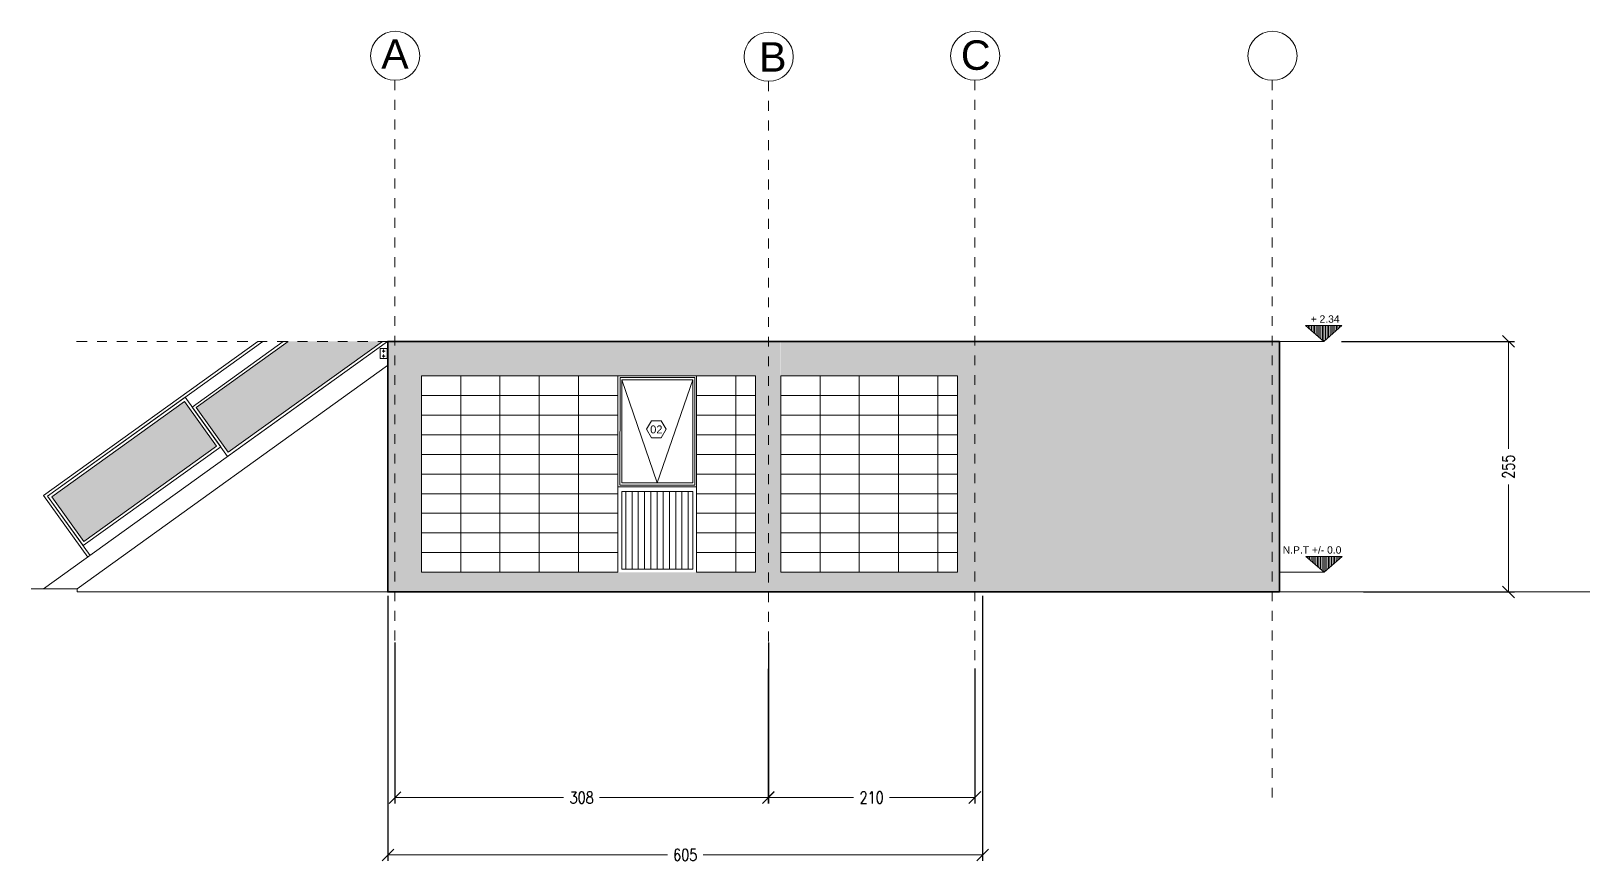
# Model space of a CAD drawing. Header units: inches. Extents: x 15 to 6535, y 214 to 4594.
# Drawn here: x 121.9 to 137.76, y 235.33 to 243.81 of the extents above; entities that cross this region are included whole.
import ezdxf

# ---------------------------------------------------------------- set-up
doc = ezdxf.new("R2010")
doc.units = ezdxf.units.IN
doc.header["$MEASUREMENT"] = 0
doc.linetypes.add('ACAD_ISO10W100', pattern=[18, 12, -3, 0, -3])
doc.linetypes.add('CENTER', pattern=[2, 1.25, -0.25, 0.25, -0.25])
for name, color, linetype, lineweight in [('$0$A-GLAZ-FULL', 4, 'Continuous', 18), ('A-ANNO-SYMB', 3, 'Continuous', 18), ('A-ANNO-TEXT', 3, 'Continuous', 18), ('A-ELEV-MBE1', 7, 'Continuous', 13), ('A-ELEV-PATT', 8, 'Continuous', 13), ('A-FURN', 8, 'Continuous', 18), ('A-SECT-MCUT', 7, 'Continuous', 35), ('A-SECT-PATT', 8, 'Continuous', 18), ('A-WALL-FULL', 7, 'Continuous', 35), ('linee di sezione', 3, 'Continuous', 13), ('SIMBOLI FINESTRE', 3, 'Continuous', 13)]:
    doc.layers.add(name, color=color, linetype=linetype, lineweight=lineweight)
doc.styles.add('ARIAL', font='Arial.ttf')
doc.styles.add('E-ARIAL', font='Arial.ttf')
doc.styles.add('E-ROMANS', font='romans.shx', dxfattribs={"width": 0.8})
doc.dimstyles.new('E-0100_TICK_12', dxfattribs={"dimscale": 0.001, "dimtxt": 120, "dimasz": 120, "dimexe": 60, "dimexo": 40, "dimgap": 60, "dimtad": 0, "dimzin": 0, "dimdsep": 46, "dimtxsty": 'E-ROMANS', "dimblk": 'OBLIQUE', "dimcen": 60, "dimclrd": 256, "dimclre": 256, "dimclrt": 256, "dimadec": 0, "dimazin": 0, "dimtfac": 1, "dimtmove": 1, "dimatfit": 3, "dimldrblk": 'OPEN90', "dimfxl": 1, "dimtfill": 1, "dimtolj": 1, "dimtzin": 0, "dimlwd": -1, "dimarcsym": 0})

# ---------------------------------------------------------------- blocks, each defined once
blk = doc.blocks.new('_Oblique')
at = {"color": 0, "linetype": 'ByBlock', "lineweight": -2}
blk.add_line((-0.5, -0.5), (0.5, 0.5), dxfattribs=at)
blk = doc.blocks.new('*D76')
at = {"layer": 'linee di sezione', "lineweight": -2, "transparency": 16777216}
for p, q in [((125.531, 238.059), (125.531, 235.362)), ((131.581, 238.059), (131.581, 235.362))]:
    blk.add_line(p, q, dxfattribs=at)
at = {"layer": 'linee di sezione', "transparency": 16777216}
for p, q in [((125.531, 235.422), (128.375, 235.422)), ((131.581, 235.422), (128.737, 235.422))]:
    blk.add_line(p, q, dxfattribs=at)
at = {"layer": 'linee di sezione', "transparency": 16777216, "xscale": 0.12, "yscale": 0.12, "zscale": 0.12, "rotation": 180}
blk.add_blockref('_Oblique', (125.531, 235.422), dxfattribs=at)
at = {"layer": 'linee di sezione', "transparency": 16777216, "xscale": 0.12, "yscale": 0.12, "zscale": 0.12}
blk.add_blockref('_Oblique', (131.581, 235.422), dxfattribs=at)
at = {"layer": 'linee di sezione', "lineweight": 13, "transparency": 16777216, "insert": (128.556, 235.422), "char_height": 0.12, "attachment_point": 5, "style": 'E-ROMANS', "bg_fill": 3, "box_fill_scale": 1.25, "bg_fill_color": 256, "bg_fill_true_color": 13158600, "bg_fill_transparency": 0}
blk.add_mtext('\\A1;605', dxfattribs=at)
blk = doc.blocks.new('_Open90')
at = {"color": 0, "linetype": 'ByBlock', "lineweight": -2}
for p, q in [((0, 0), (-1, 0)), ((-0.5, 0.5), (0, 0)), ((0, 0), (-0.5, -0.5))]:
    blk.add_line(p, q, dxfattribs=at)
blk = doc.blocks.new('*D77')
at = {"layer": 'linee di sezione', "lineweight": -2, "transparency": 16777216}
for p, q in [((129.402, 237.584), (129.402, 235.947)), ((131.502, 237.319), (131.502, 235.947))]:
    blk.add_line(p, q, dxfattribs=at)
at = {"layer": 'linee di sezione', "transparency": 16777216}
for p, q in [((129.402, 236.007), (130.268, 236.007)), ((131.502, 236.007), (130.635, 236.007))]:
    blk.add_line(p, q, dxfattribs=at)
at = {"layer": 'linee di sezione', "transparency": 16777216, "xscale": 0.12, "yscale": 0.12, "zscale": 0.12, "rotation": 180}
blk.add_blockref('_Oblique', (129.402, 236.007), dxfattribs=at)
at = {"layer": 'linee di sezione', "transparency": 16777216, "xscale": 0.12, "yscale": 0.12, "zscale": 0.12}
blk.add_blockref('_Oblique', (131.502, 236.007), dxfattribs=at)
at = {"layer": 'linee di sezione', "lineweight": 13, "transparency": 16777216, "insert": (130.452, 236.007), "char_height": 0.12, "attachment_point": 5, "style": 'E-ROMANS', "bg_fill": 3, "box_fill_scale": 1.25, "bg_fill_color": 256, "bg_fill_true_color": 13158600, "bg_fill_transparency": 0}
blk.add_mtext('\\A1;210', dxfattribs=at)
blk = doc.blocks.new('*D78')
at = {"layer": 'linee di sezione', "lineweight": -2, "transparency": 16777216}
for p, q in [((125.602, 237.583), (125.602, 235.946)), ((129.401, 237.318), (129.401, 235.946))]:
    blk.add_line(p, q, dxfattribs=at)
at = {"layer": 'linee di sezione', "transparency": 16777216}
for p, q in [((125.602, 236.006), (127.318, 236.006)), ((129.401, 236.006), (127.685, 236.006))]:
    blk.add_line(p, q, dxfattribs=at)
at = {"layer": 'linee di sezione', "transparency": 16777216, "xscale": 0.12, "yscale": 0.12, "zscale": 0.12, "rotation": 180}
blk.add_blockref('_Oblique', (125.602, 236.006), dxfattribs=at)
at = {"layer": 'linee di sezione', "transparency": 16777216, "xscale": 0.12, "yscale": 0.12, "zscale": 0.12}
blk.add_blockref('_Oblique', (129.401, 236.006), dxfattribs=at)
at = {"layer": 'linee di sezione', "lineweight": 13, "transparency": 16777216, "insert": (127.502, 236.006), "char_height": 0.12, "attachment_point": 5, "style": 'E-ROMANS', "bg_fill": 3, "box_fill_scale": 1.25, "bg_fill_color": 256, "bg_fill_true_color": 13158600, "bg_fill_transparency": 0}
blk.add_mtext('\\A1;308', dxfattribs=at)
blk = doc.blocks.new('*D95')
at = {"layer": 'linee di sezione', "lineweight": -2, "transparency": 16777216}
for p, q in [((135.234, 240.649), (136.992, 240.649)), ((135.458, 238.099), (136.992, 238.099))]:
    blk.add_line(p, q, dxfattribs=at)
at = {"layer": 'linee di sezione', "transparency": 16777216}
for p, q in [((136.932, 240.649), (136.932, 239.557)), ((136.932, 238.099), (136.932, 239.191))]:
    blk.add_line(p, q, dxfattribs=at)
at = {"layer": 'linee di sezione', "transparency": 16777216, "xscale": 0.12, "yscale": 0.12, "zscale": 0.12}
for p, rotation in [((136.932, 240.649), 90), ((136.932, 238.099), 270)]:
    blk.add_blockref('_Oblique', p, dxfattribs=dict(at, rotation=rotation))
at = {"layer": 'linee di sezione', "lineweight": 13, "transparency": 16777216, "insert": (136.932, 239.374), "char_height": 0.12, "attachment_point": 5, "rotation": 90, "style": 'E-ROMANS', "bg_fill": 3, "box_fill_scale": 1.25, "bg_fill_color": 256, "bg_fill_true_color": 13158600, "bg_fill_transparency": 0}
blk.add_mtext('\\A1;255', dxfattribs=at)

msp = doc.modelspace()

# ---------------------------------------------------------------- hatches: boundary and pattern name
at = {"layer": 'A-ELEV-PATT'}
h = msp.add_hatch(dxfattribs=at)
h.set_pattern_fill('AR-CONC', color=256, scale=0.002, angle=360, style=0)
h.set_pattern_definition([(50, (110.19086, 186.328), (0.3643693, -0.0318782), [0.0381, -0.4191]), (355, (110.19086, 186.328), (-0.0704857, 0.3821133), [0.03048, -0.33528]), (100.451, (110.22123, 186.32535), (0.293885, 0.3502334), [0.03238, -0.35618]), (46.1842, (110.19086, 186.4296), (0.542158, -0.0840847), [0.05715, -0.62865]), (96.6356, (110.23604, 186.4226), (0.4748085, 0.494851), [0.04857, -0.53427]), (351.184, (110.19086, 186.4296), (0.474809, 0.49485), [0.04572, -0.50292]), (21, (110.24166, 186.4042), (0.3032298, -0.204531), [0.0381, -0.4191]), (326, (110.24166, 186.4042), (0.123604, 0.368376), [0.03048, -0.33528]), (71.4514, (110.26693, 186.38716), (0.426833, 0.1638457), [0.03238, -0.35618]), (37.5, (110.19086, 186.32801), (0.0061772, 0.16911008), [0, -0.331216, 0, -0.34036, 0, -0.33655]), (7.5, (110.19086, 186.32801), (0.1336393, 0.20036115), [0, -0.194056, 0, -0.323596, 0, -0.12827]), (327.5, (110.07758, 186.32801), (0.2711812, -0.0114575), [0, -0.127, 0, -0.39624, 0, -0.52578]), (317.5, (110.02678, 186.328), (0.2962584, 0.050853), [0, -0.1651, 0, -0.263144, 0, -0.37338])])
h.paths.add_polyline_path([(125.531, 240.649), (125.53, 240.299), (125.871, 240.299), (125.871, 240.299), (125.531, 240.299), (125.531, 238.099), (134.601, 238.099), (134.601, 240.649), (129.527, 240.649), (129.527, 240.299), (131.327, 240.299), (131.327, 238.299), (129.527, 238.299), (129.529, 240.649)])
h.paths.add_polyline_path([(129.271, 240.299), (125.871, 240.299), (125.871, 238.299), (129.271, 238.299)], flags=16)
h = msp.add_hatch(dxfattribs=at)
h.set_pattern_fill('ANSI31', color=256, scale=0.02, angle=405, style=0)
h.set_pattern_definition([(90, (108.39295, 181.398546), (-0.0635, 4e-17), [])])
h.paths.add_polyline_path([(127.911, 238.33), (128.642, 238.33), (128.642, 238.531), (128.642, 239.12), (128.483, 239.12), (127.911, 239.12)])
at = {"layer": 'A-FURN'}
h = msp.add_hatch(dxfattribs=at)
h.set_pattern_fill('DOTS', color=256, scale=0.4, angle=362.9169, style=0)
h.set_pattern_definition([(2.91694, (104.283672, 259.872055), (0.011211598, 0.025603712), [0, -0.025])])
h.paths.add_polyline_path([(123.788, 239.583), (122.438, 238.611), (122.11, 239.066), (123.461, 240.038)])
h.paths.add_polyline_path([(125.475, 240.649), (124.517, 240.649), (123.58, 239.975), (123.907, 239.52)])
at = {"layer": 'A-SECT-PATT'}
h = msp.add_hatch(dxfattribs=at)
h.set_pattern_fill('ANSI31', color=256, scale=0.005, angle=225, style=0)
h.set_pattern_definition([(270, (319.283347, 108.982838), (0.015875, -3e-17), [])])
h.paths.add_polyline_path([(135.236, 240.81), (135.052, 240.648), (134.868, 240.81)])
h = msp.add_hatch(dxfattribs=at)
h.set_pattern_fill('ANSI31', color=256, scale=0.005, angle=225, style=0)
h.set_pattern_definition([(270, (319.280508, 106.633507), (0.015875, -3e-17), [])])
h.paths.add_polyline_path([(135.239, 238.461), (135.055, 238.299), (134.871, 238.461)])

# ---------------------------------------------------------------- linework, layer by layer
at = {"layer": '$0$A-GLAZ-FULL', "color": 0}
for p, q in [((127.892, 239.186), (127.893, 240.282)), ((127.893, 240.282), (128.655, 240.282, 0)), ((127.911, 239.209), (127.912, 240.259)), ((127.912, 240.259), (128.632, 240.259, 0)), ((128.632, 239.209), (128.632, 240.259, 0)), ((128.654, 239.186, 0), (128.655, 240.282, 0)), ((128.655, 239.186), (127.893, 239.186)), ((128.632, 239.209), (127.911, 239.209))]:
    msp.add_line(p, q, dxfattribs=at)
msp.add_line((125.527, 240.402), (125.531, 240.402))
at = {"layer": 'A-ANNO-SYMB', "linetype": 'CENTER', "ltscale": 0.04}
for points in [[(125.602, 243.306), (125.602, 235.947)], [(129.402, 243.296), (129.402, 235.947)], [(131.502, 243.306), (131.502, 235.947)], [(134.526, 243.306), (134.526, 235.947)]]:
    msp.add_lwpolyline(points, dxfattribs=at)
at = {"layer": 'A-ANNO-SYMB'}
for points in [[(135.052, 240.648), (135.236, 240.81), (134.868, 240.81)], [(135.055, 238.299), (135.239, 238.461), (134.871, 238.461)]]:
    msp.add_lwpolyline(points, close=True, dxfattribs=at)
for points in [[(134.601, 240.649), (134.601, 240.649), (135.055, 240.649), (135.055, 240.649)], [(134.601, 238.299), (134.601, 238.299), (135.055, 238.299), (135.055, 238.299)]]:
    msp.add_lwpolyline(points, dxfattribs=at)
for centre in [(125.605, 243.556), (129.405, 243.546), (131.505, 243.556), (134.53, 243.556)]:
    msp.add_circle(centre, 0.25, dxfattribs=at)
at = {"layer": 'A-ELEV-MBE1'}
for p, q in [((127.871, 240.299), (128.671, 240.299, 0)), ((134.601, 240.299), (134.601, 238.099)), ((128.671, 239.169), (127.871, 239.17)), ((127.871, 239.12), (127.871, 238.33)), ((128.632, 239.12), (127.911, 239.12)), ((127.911, 239.12), (127.911, 238.33)), ((128.632, 239.12), (128.632, 238.33)), ((127.911, 238.33), (128.632, 238.33)), ((122.369, 238.129), (121.901, 238.129)), ((122.369, 238.129), (122.369, 238.099)), ((122.369, 238.099), (125.527, 238.099)), ((134.601, 238.099), (137.759, 238.099))]:
    msp.add_line(p, q, dxfattribs=at)
for points in [[(131.577, 240.649), (131.577, 240.649)], [(126.271, 240.299), (125.871, 240.299), (125.871, 240.099), (126.271, 240.099)], [(126.671, 240.299), (126.271, 240.299), (126.271, 240.099), (126.671, 240.099)], [(127.071, 240.299), (126.671, 240.299), (126.671, 240.099), (127.071, 240.099)], [(127.471, 240.299), (127.071, 240.299), (127.071, 240.099), (127.471, 240.099)], [(127.871, 240.299), (127.471, 240.299), (127.471, 240.099), (127.871, 240.099)], [(129.071, 240.299), (128.671, 240.299), (128.671, 240.099), (129.071, 240.099)], [(129.271, 240.299), (129.071, 240.299), (129.071, 240.099), (129.271, 240.099)], [(129.927, 240.299), (129.527, 240.299), (129.527, 240.099), (129.927, 240.099)], [(130.327, 240.299), (129.927, 240.299), (129.927, 240.099), (130.327, 240.099)], [(130.727, 240.299), (130.327, 240.299), (130.327, 240.099), (130.727, 240.099)], [(131.127, 240.299), (130.727, 240.299), (130.727, 240.099), (131.127, 240.099)], [(131.327, 240.299), (131.127, 240.299), (131.127, 240.099), (131.327, 240.099)], [(126.271, 240.099), (125.871, 240.099), (125.871, 239.899), (126.271, 239.899)], [(126.671, 240.099), (126.271, 240.099), (126.271, 239.899), (126.671, 239.899)], [(127.071, 240.099), (126.671, 240.099), (126.671, 239.899), (127.071, 239.899)], [(127.471, 240.099), (127.071, 240.099), (127.071, 239.899), (127.471, 239.899)], [(127.871, 240.099), (127.471, 240.099), (127.471, 239.899), (127.871, 239.899)], [(129.071, 240.099), (128.671, 240.099), (128.671, 239.899), (129.071, 239.899)], [(129.271, 240.099), (129.071, 240.099), (129.071, 239.899), (129.271, 239.899)], [(129.927, 240.099), (129.527, 240.099), (129.527, 239.899), (129.927, 239.899)], [(130.327, 240.099), (129.927, 240.099), (129.927, 239.899), (130.327, 239.899)], [(131.127, 240.099), (130.727, 240.099), (130.727, 239.899), (131.127, 239.899)], [(131.327, 240.099), (131.127, 240.099), (131.127, 239.899), (131.327, 239.899)], [(126.271, 239.899), (125.871, 239.899), (125.871, 239.699), (126.271, 239.699)], [(126.671, 239.899), (126.271, 239.899), (126.271, 239.699), (126.671, 239.699)], [(127.071, 239.899), (126.671, 239.899), (126.671, 239.699), (127.071, 239.699)], [(127.471, 239.899), (127.071, 239.899), (127.071, 239.699), (127.471, 239.699)], [(127.871, 239.899), (127.471, 239.899), (127.471, 239.699), (127.871, 239.699)], [(129.071, 239.899), (128.671, 239.899), (128.671, 239.699), (129.071, 239.699)], [(129.271, 239.899), (129.071, 239.899), (129.071, 239.699), (129.271, 239.699)], [(129.927, 239.899), (129.527, 239.899), (129.527, 239.699), (129.927, 239.699)], [(130.327, 239.899), (129.927, 239.899), (129.927, 239.699), (130.327, 239.699)], [(130.727, 239.899), (130.327, 239.899), (130.327, 239.699), (130.727, 239.699)], [(131.127, 239.899), (130.727, 239.899), (130.727, 239.699), (131.127, 239.699)], [(131.327, 239.899), (131.127, 239.899), (131.127, 239.699), (131.327, 239.699)], [(126.271, 239.699), (125.871, 239.699), (125.871, 239.499), (126.271, 239.499)], [(126.671, 239.699), (126.271, 239.699), (126.271, 239.499), (126.671, 239.499)], [(127.071, 239.699), (126.671, 239.699), (126.671, 239.499), (127.071, 239.499)], [(127.471, 239.699), (127.071, 239.699), (127.071, 239.499), (127.471, 239.499)], [(127.871, 239.699), (127.471, 239.699), (127.471, 239.499), (127.871, 239.499)], [(129.071, 239.699), (128.671, 239.699), (128.671, 239.499), (129.071, 239.499)], [(129.271, 239.699), (129.071, 239.699), (129.071, 239.499), (129.271, 239.499)], [(129.927, 239.699), (129.527, 239.699), (129.527, 239.499), (129.927, 239.499)], [(130.327, 239.699), (129.927, 239.699), (129.927, 239.499), (130.327, 239.499)], [(130.727, 239.699), (130.327, 239.699), (130.327, 239.499), (130.727, 239.499)], [(131.127, 239.699), (130.727, 239.699), (130.727, 239.499), (131.127, 239.499)], [(131.327, 239.699), (131.127, 239.699), (131.127, 239.499), (131.327, 239.499)], [(126.271, 239.499), (125.871, 239.499), (125.871, 239.299), (126.271, 239.299)], [(126.671, 239.499), (126.271, 239.499), (126.271, 239.299), (126.671, 239.299)], [(127.071, 239.499), (126.671, 239.499), (126.671, 239.299), (127.071, 239.299)], [(127.471, 239.499), (127.071, 239.499), (127.071, 239.299), (127.471, 239.299)], [(127.871, 239.499), (127.471, 239.499), (127.471, 239.299), (127.871, 239.299)], [(129.071, 239.499), (128.671, 239.499), (128.671, 239.299), (129.071, 239.299)], [(129.271, 239.499), (129.071, 239.499), (129.071, 239.299), (129.271, 239.299)], [(129.927, 239.499), (129.527, 239.499), (129.527, 239.299), (129.927, 239.299)], [(130.327, 239.499), (129.927, 239.499), (129.927, 239.299), (130.327, 239.299)], [(130.727, 239.499), (130.327, 239.499), (130.327, 239.299), (130.727, 239.299)], [(131.127, 239.499), (130.727, 239.499), (130.727, 239.299), (131.127, 239.299)], [(131.327, 239.499), (131.127, 239.499), (131.127, 239.299), (131.327, 239.299)], [(126.271, 239.299), (125.871, 239.299), (125.871, 239.099), (126.271, 239.099)], [(126.671, 239.299), (126.271, 239.299), (126.271, 239.099), (126.671, 239.099)], [(127.071, 239.299), (126.671, 239.299), (126.671, 239.099), (127.071, 239.099)], [(127.471, 239.299), (127.071, 239.299), (127.071, 239.099), (127.471, 239.099)], [(127.871, 239.299), (127.471, 239.299), (127.471, 239.099), (127.871, 239.099)], [(129.071, 239.299), (128.671, 239.299), (128.671, 239.099), (129.071, 239.099)], [(129.271, 239.299), (129.071, 239.299), (129.071, 239.099), (129.271, 239.099)], [(129.927, 239.299), (129.527, 239.299), (129.527, 239.099), (129.927, 239.099)], [(130.327, 239.299), (129.927, 239.299), (129.927, 239.099), (130.327, 239.099)], [(130.727, 239.299), (130.327, 239.299), (130.327, 239.099), (130.727, 239.099)], [(131.127, 239.299), (130.727, 239.299), (130.727, 239.099), (131.127, 239.099)], [(131.327, 239.299), (131.127, 239.299), (131.127, 239.099), (131.327, 239.099)], [(126.271, 239.099), (125.871, 239.099), (125.871, 238.899), (126.271, 238.899)], [(126.671, 239.099), (126.271, 239.099), (126.271, 238.899), (126.671, 238.899)], [(127.071, 239.099), (126.671, 239.099), (126.671, 238.899), (127.071, 238.899)], [(127.471, 239.099), (127.071, 239.099), (127.071, 238.899), (127.471, 238.899)], [(127.871, 239.099), (127.471, 239.099), (127.471, 238.899), (127.871, 238.899)], [(129.071, 239.099), (128.671, 239.099), (128.671, 238.899), (129.071, 238.899)], [(129.271, 239.099), (129.071, 239.099), (129.071, 238.899), (129.271, 238.899)], [(129.927, 239.099), (129.527, 239.099), (129.527, 238.899), (129.927, 238.899)], [(130.327, 239.099), (129.927, 239.099), (129.927, 238.899), (130.327, 238.899)], [(130.727, 239.099), (130.327, 239.099), (130.327, 238.899), (130.727, 238.899)], [(131.127, 239.099), (130.727, 239.099), (130.727, 238.899), (131.127, 238.899)], [(131.327, 239.099), (131.127, 239.099), (131.127, 238.899), (131.327, 238.899)], [(126.271, 238.899), (125.871, 238.899), (125.871, 238.699), (126.271, 238.699)], [(126.671, 238.899), (126.271, 238.899), (126.271, 238.699), (126.671, 238.699)], [(127.071, 238.899), (126.671, 238.899), (126.671, 238.699), (127.071, 238.699)], [(127.471, 238.899), (127.071, 238.899), (127.071, 238.699), (127.471, 238.699)], [(127.871, 238.899), (127.471, 238.899), (127.471, 238.699), (127.871, 238.699)], [(129.071, 238.899), (128.671, 238.899), (128.671, 238.699), (129.071, 238.699)], [(129.271, 238.899), (129.071, 238.899), (129.071, 238.699), (129.271, 238.699)], [(129.927, 238.899), (129.527, 238.899), (129.527, 238.699), (129.927, 238.699)], [(130.327, 238.899), (129.927, 238.899), (129.927, 238.699), (130.327, 238.699)], [(130.727, 238.899), (130.327, 238.899), (130.327, 238.699), (130.727, 238.699)], [(131.127, 238.899), (130.727, 238.899), (130.727, 238.699), (131.127, 238.699)], [(131.327, 238.899), (131.127, 238.899), (131.127, 238.699), (131.327, 238.699)], [(126.271, 238.699), (125.871, 238.699), (125.871, 238.499), (126.271, 238.499)], [(126.671, 238.699), (126.271, 238.699), (126.271, 238.499), (126.671, 238.499)], [(127.071, 238.699), (126.671, 238.699), (126.671, 238.499), (127.071, 238.499)], [(127.471, 238.699), (127.071, 238.699), (127.071, 238.499), (127.471, 238.499)], [(127.871, 238.699), (127.471, 238.699), (127.471, 238.499), (127.871, 238.499)], [(129.071, 238.699), (128.671, 238.699), (128.671, 238.499), (129.071, 238.499)], [(129.271, 238.699), (129.071, 238.699), (129.071, 238.499), (129.271, 238.499)], [(129.927, 238.699), (129.527, 238.699), (129.527, 238.499), (129.927, 238.499)], [(130.327, 238.699), (129.927, 238.699), (129.927, 238.499), (130.327, 238.499)], [(130.727, 238.699), (130.327, 238.699), (130.327, 238.499), (130.727, 238.499)], [(131.127, 238.699), (130.727, 238.699), (130.727, 238.499), (131.127, 238.499)], [(131.327, 238.699), (131.127, 238.699), (131.127, 238.499), (131.327, 238.499)], [(126.271, 238.499), (125.871, 238.499), (125.871, 238.299), (126.271, 238.299)], [(126.671, 238.499), (126.271, 238.499), (126.271, 238.299), (126.671, 238.299)], [(127.071, 238.499), (126.671, 238.499), (126.671, 238.299), (127.071, 238.299)], [(127.471, 238.499), (127.071, 238.499), (127.071, 238.299), (127.471, 238.299)], [(127.871, 238.499), (127.471, 238.499), (127.471, 238.299), (127.871, 238.299)], [(129.071, 238.499), (128.671, 238.499), (128.671, 238.299), (129.071, 238.299)], [(129.271, 238.499), (129.071, 238.499), (129.071, 238.299), (129.271, 238.299)], [(129.927, 238.499), (129.527, 238.499), (129.527, 238.299), (129.927, 238.299)], [(130.327, 238.499), (129.927, 238.499), (129.927, 238.299), (130.327, 238.299)], [(130.727, 238.499), (130.327, 238.499), (130.327, 238.299), (130.727, 238.299)], [(131.127, 238.499), (130.727, 238.499), (130.727, 238.299), (131.127, 238.299)], [(131.327, 238.499), (131.127, 238.499), (131.127, 238.299), (131.327, 238.299)]]:
    msp.add_lwpolyline(points, close=True, dxfattribs=at)
msp.add_lwpolyline([(130.327, 240.099), (130.327, 239.899), (130.727, 239.899), (130.727, 240.099)], dxfattribs=at)
at = {"layer": 'A-FURN'}
for p, q in [((125.527, 240.649), (122.027, 238.129)), ((124.207, 240.649), (122.027, 239.08)), ((124.258, 240.649), (122.069, 239.073)), ((125.452, 240.575), (125.452, 240.475)), ((125.452, 240.575), (125.527, 240.575)), ((125.487, 240.535), (125.487, 240.565)), ((125.522, 240.575), (125.522, 240.475)), ((125.527, 240.402), (125.527, 240.649)), ((125.452, 240.475), (125.527, 240.475)), ((125.472, 240.55), (125.502, 240.55)), ((125.472, 240.5), (125.502, 240.5)), ((125.487, 240.515), (125.487, 240.485)), ((125.527, 240.402), (122.369, 238.129)), ((122.027, 239.08), (122.478, 238.453)), ((122.069, 239.073), (122.502, 238.471))]:
    msp.add_line(p, q, dxfattribs=at)
at = {"layer": 'A-FURN', "linetype": 'ACAD_ISO10W100', "ltscale": 0.009}
msp.add_line((122.364, 240.649), (125.522, 240.649), dxfattribs=at)
at = {"layer": 'A-FURN', "ltscale": 0.8}
for p, q in [((127.912, 240.259), (128.271, 239.209)), ((128.271, 239.209), (128.632, 240.259, 0))]:
    msp.add_line(p, q, dxfattribs=at)
at = {"layer": 'A-FURN'}
for points in [[(124.465, 240.649), (123.538, 239.981), (123.9, 239.478), (125.527, 240.649)], [(124.517, 240.649), (123.58, 239.975), (123.907, 239.52), (125.475, 240.649)]]:
    msp.add_lwpolyline(points, dxfattribs=at)
for points in [[(122.431, 238.57), (123.83, 239.576), (123.467, 240.08), (122.069, 239.073)], [(122.438, 238.611), (123.788, 239.583), (123.461, 240.038), (122.11, 239.066)]]:
    msp.add_lwpolyline(points, close=True, dxfattribs=at)
for centre in [(125.487, 240.55), (125.487, 240.5)]:
    msp.add_circle(centre, 0.005, dxfattribs=at)
at = {"layer": 'A-SECT-MCUT'}
msp.add_line((125.667, 240.649), (125.527, 240.649), dxfattribs=at)
at = {"layer": 'A-WALL-FULL'}
for p, q in [((125.531, 240.649), (125.531, 238.099)), ((134.601, 240.649), (134.601, 238.099))]:
    msp.add_line(p, q, dxfattribs=at)
for points in [[(134.601, 240.649), (131.437, 240.649), (125.667, 240.649)], [(134.601, 238.099), (125.527, 238.099)]]:
    msp.add_lwpolyline(points, dxfattribs=at)
at = {"layer": 'SIMBOLI FINESTRE'}
msp.add_lwpolyline([(128.362, 239.755), (128.312, 239.842), (128.212, 239.842), (128.162, 239.755), (128.212, 239.669), (128.312, 239.669)], close=True, dxfattribs=at)

# ---------------------------------------------------------------- texts
at = {"layer": 'A-ANNO-TEXT', "style": 'E-ARIAL'}
for s, height, p in [('A', 0.3, (125.463, 243.424)), ('+ 2.34', 0.075, (134.919, 240.839)), ('N.P.T +/- 0.0', 0.075, (134.635, 238.489))]:
    msp.add_text(s, height=height, dxfattribs=at).set_placement(p)
for s, p in [('B', (129.307, 243.394)), ('C', (131.36, 243.413))]:
    msp.add_text(s, height=0.3, rotation=360, dxfattribs=at).set_placement(p)
at = {"layer": 'SIMBOLI FINESTRE', "style": 'ARIAL'}
msp.add_text('02', height=0.0807, rotation=359.8326, dxfattribs=at).set_placement((128.199, 239.713))

# ---------------------------------------------------------------- next in the draw order: dimensions: what is measured, and where the dimension line sits
at = {"layer": 'linee di sezione', "lineweight": 13}
for base, p1, p2, angle, text, picture, middle in [((136.932, 238.099), (135.194, 240.649), (135.418, 238.099), 90, '255', '*D95', (136.932, 239.374)), ((125.531, 235.422), (131.581, 238.099), (125.531, 238.099), 180, '605', '*D76', (128.556, 235.422))]:
    dim = msp.add_linear_dim(base=base, p1=p1, p2=p2, angle=angle, text=text, dimstyle='E-0100_TICK_12', dxfattribs=at)
    dim.commit()
    dim.dimension.update_dxf_attribs({"geometry": picture, "text_midpoint": middle})

# ---------------------------------------------------------------- next in the draw order: dimensions: what is measured, and where the dimension line sits
dim = msp.add_linear_dim(base=(129.402, 236.007), p1=(131.502, 237.359), p2=(129.402, 237.624), angle=180, text='210', dimstyle='E-0100_TICK_12', dxfattribs=at)
dim.commit()
dim.dimension.update_dxf_attribs({"geometry": '*D77', "text_midpoint": (130.452, 236.007)})

# ---------------------------------------------------------------- next in the draw order: dimensions: what is measured, and where the dimension line sits
dim = msp.add_linear_dim(base=(125.602, 236.006), p1=(129.401, 237.358), p2=(125.602, 237.623), angle=180, text='308', dimstyle='E-0100_TICK_12', dxfattribs=at)
dim.commit()
dim.dimension.update_dxf_attribs({"geometry": '*D78', "text_midpoint": (127.502, 236.006)})

doc.saveas('drawing.dxf')
